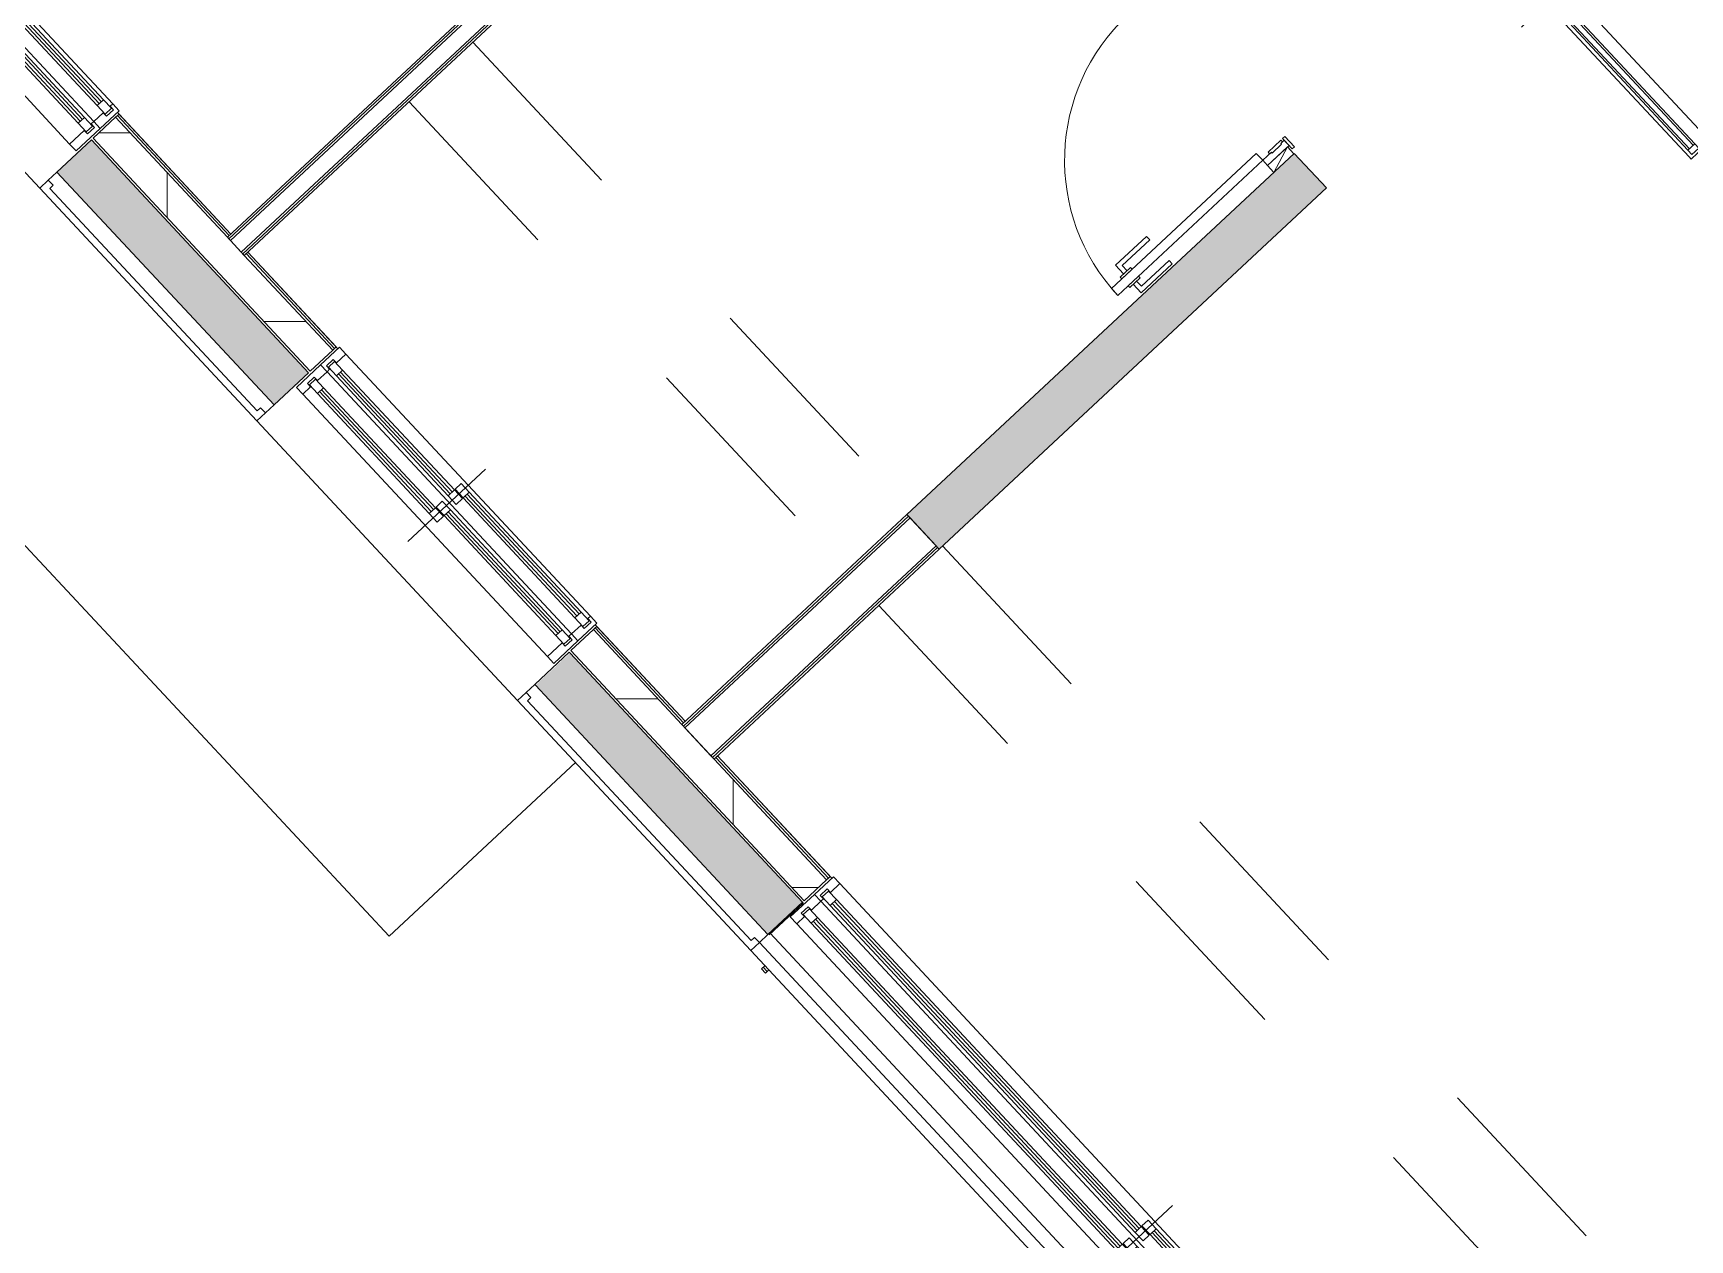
# Model space of a CAD drawing. Header units: millimetres. Extents: x -71377 to 516042, y -145869 to 441446.
# Drawn here: x 200047 to 207070, y 180754 to 185870 of the extents above; entities that cross this region are included whole.
import ezdxf

# ---------------------------------------------------------------- set-up
doc = ezdxf.new("R2010")
doc.units = ezdxf.units.MM
doc.header["$LTSCALE"] = 1000
doc.linetypes.add('_점선_S_', pattern=[1.6, 0.8, -0.8])
for name, color, linetype, lineweight in [('A-door', 4, 'Continuous', 5), ('A-door-hdln', 8, 'Continuous', 5), ('A-ele-8', 8, 'Continuous', 5), ('A-fnsh', 5, 'Continuous', 5), ('A-fnsh-4', 4, 'Continuous', 5), ('A-furn', 6, 'Continuous', 5), ('A-glas', 5, 'Continuous', 5), ('A-hat', 251, 'Continuous', 5), ('A-insu', 251, 'Continuous', 5), ('A-rail', 6, 'Continuous', 5), ('A-wind', 4, 'Continuous', 5), ('A-wind-hdln', 8, 'Continuous', 5), ('A_cwall', 2, 'Continuous', 5), ('A_fnsh-4', 4, 'Continuous', 5), ('AA_국기봉', 6, 'Continuous', 9), ('AA_발코니선', 4, '_점선_S_', 5)]:
    doc.layers.add(name, color=color, linetype=linetype, lineweight=lineweight)

# ---------------------------------------------------------------- blocks, each defined once
blk = doc.blocks.new('국기봉_일반모델_ - 국기봉_일반모델_-2330329-지반층 배치도')
at = {"layer": 'AA_국기봉'}
for p, q in [((2.5, -40), (2.5, -60)), ((2.5, -60), (27.5, -60)), ((27.5, -60), (27.5, -40))]:
    blk.add_line(p, q, dxfattribs=at)
blk = doc.blocks.new('세대외여닫이문 - _A_WD_9x23_90도-2440023-지반층 배치도')
at = {"layer": 'A-door'}
for p, q in [((-470, 69.5), (-410, 69.5)), ((-470, 57.5), (-470, 69.5)), ((-410, 57.5), (-470, 57.5)), ((-450, 57.5), (-420, 57.5)), ((-450, -67.5), (-450, 57.5)), ((-425, 37.5), (-425, -17.5)), ((-420, 37.5), (-425, 37.5)), ((-425, 37.5), (-420, 37.5)), ((-425, -17.5), (-425, 37.5)), ((-420, 57.5), (-420, 37.5)), ((-420, 37.5), (-420, 47.5)), ((-420, 47.5), (-410, 47.5)), ((-410, 69.5), (-410, 57.5)), ((-410, 47.5), (-410, -27.5)), ((410, 69.5), (470, 69.5)), ((410, 57.5), (410, 69.5)), ((470, 57.5), (410, 57.5)), ((410, 47.5), (420, 47.5)), ((410, -27.5), (410, 47.5)), ((420, 57.5), (450, 57.5)), ((420, 37.5), (420, 57.5)), ((420, 47.5), (420, 37.5)), ((420, 37.5), (425, 37.5)), ((425, 37.5), (420, 37.5)), ((425, 37.5), (425, -17.5)), ((425, -17.5), (425, 37.5)), ((450, 57.5), (450, -67.5)), ((450, 47.5), (490, 47.5)), ((450, -67.5), (450, 47.5)), ((470, 69.5), (470, 57.5)), ((-420, -67.5), (-450, -67.5)), ((-425, -17.5), (-420, -17.5)), ((-420, -17.5), (-425, -17.5)), ((-420, -17.5), (-420, -67.5)), ((-420, -27.5), (-420, -17.5)), ((-410, -27.5), (-420, -27.5)), ((380, -67.5), (380, -907.5)), ((380, -67.5), (420, -67.5)), ((420, -27.5), (410, -27.5)), ((420, -17.5), (420, -27.5)), ((425, -17.5), (420, -17.5)), ((420, -17.5), (425, -17.5)), ((420, -67.5), (420, -17.5)), ((420, -67.5), (420, -907.5)), ((450, -67.5), (420, -67.5)), ((490, -67.5), (450, -67.5)), ((380, -907.5), (420, -907.5))]:
    blk.add_line(p, q, dxfattribs=at)
at = {"layer": 'A-door-hdln'}
for p, q in [((-425, 37.5), (-420, 37.5)), ((-420, 37.5), (-425, 37.5)), ((-420, 37.5), (-420, 57.5)), ((-420, 47.5), (-420, 37.5)), ((-410, 47.5), (-420, 47.5)), ((420, 47.5), (410, 47.5)), ((420, 57.5), (420, 37.5)), ((425, 37.5), (420, 37.5)), ((420, 37.5), (425, 37.5)), ((490, -67.5), (450, 47.5)), ((-420, -17.5), (-425, -17.5)), ((-425, -17.5), (-420, -17.5)), ((-420, -67.5), (-420, -17.5)), ((-420, -17.5), (-420, -27.5)), ((-420, -27.5), (-410, -27.5)), ((410, -27.5), (420, -27.5)), ((420, -17.5), (425, -17.5)), ((420, -27.5), (420, -17.5)), ((420, -17.5), (420, -67.5)), ((425, -17.5), (420, -17.5)), ((320, -827.5), (320, -647.5)), ((320, -647.5), (340, -647.5)), ((340, -647.5), (340, -807.5)), ((480, -647.5), (460, -647.5)), ((460, -647.5), (460, -807.5)), ((480, -827.5), (480, -647.5)), ((370, -827.5), (320, -827.5)), ((340, -807.5), (370, -807.5)), ((370, -787.5), (380, -787.5)), ((370, -847.5), (370, -787.5)), ((380, -787.5), (380, -847.5)), ((420, -787.5), (420, -847.5)), ((430, -787.5), (420, -787.5)), ((430, -847.5), (430, -787.5)), ((460, -807.5), (430, -807.5)), ((430, -827.5), (480, -827.5)), ((380, -847.5), (370, -847.5)), ((420, -847.5), (430, -847.5))]:
    blk.add_line(p, q, dxfattribs=at)
blk.add_arc((420, -67.5), 840, 180, 270, dxfattribs=at)
blk = doc.blocks.new('미서기문_알파룸_ - _A_ASD_18X21-2421791-지반층 배치도')
at = {"layer": 'A-door'}
for p, q in [((-900, 60), (-888, 60)), ((-900, -50), (-900, 60)), ((-888, 5), (-888, -50)), ((888, 60), (900, 60)), ((888, 5), (888, 60)), ((900, 60), (900, -50)), ((-888, -50), (-900, -50)), ((900, -50), (888, -50))]:
    blk.add_line(p, q, dxfattribs=at)
at = {"layer": 'A-door-hdln'}
for p, q in [((0, 205), (0, -195)), ((-888, 60), (888, 60)), ((888, -50), (-888, -50))]:
    blk.add_line(p, q, dxfattribs=at)
at = {"layer": 'A-glas'}
for p, q in [((-863, 14), (-863, 36)), ((-863, 36), (-12.5, 36)), ((-12.5, 14), (-863, 14)), ((-12.5, 36), (-12.5, 14)), ((12.5, -26), (12.5, -4)), ((12.5, -4), (863, -4)), ((863, -26), (12.5, -26)), ((863, -4), (863, -26))]:
    blk.add_line(p, q, dxfattribs=at)
at = {"layer": 'A-wind'}
for p, q in [((-888, 5), (-888, 45)), ((-888, 45), (-863, 45)), ((-863, 5), (-888, 5)), ((-863, 45), (-863, 5)), ((-12.5, 5), (-12.5, 45)), ((-12.5, 45), (12.5, 45)), ((-12.5, -35), (-12.5, 5)), ((-12.5, 5), (12.5, 5)), ((12.5, 5), (-12.5, 5)), ((12.5, 45), (12.5, 5)), ((12.5, 5), (12.5, -35)), ((863, -35), (863, 5)), ((863, 5), (888, 5)), ((888, 5), (888, -35)), ((12.5, -35), (-12.5, -35)), ((888, -35), (863, -35))]:
    blk.add_line(p, q, dxfattribs=at)
at = {"layer": 'A-wind-hdln'}
for p, q in [((-12.5, 45), (-863, 45)), ((-863, 5), (-12.5, 5)), ((863, 5), (12.5, 5)), ((12.5, -35), (863, -35))]:
    blk.add_line(p, q, dxfattribs=at)
blk = doc.blocks.new('미서기창__이중창_2단_ - _A_PW_30X20-2409761-지반층 배치도')
at = {"layer": 'A-glas'}
for p, q in [((-475, 171), (1420, 171)), ((-475, 159), (1420, 159)), ((-1420, 131), (-525, 131)), ((-1420, 119), (-525, 119)), ((-1420, 21), (-525, 21)), ((-1420, 9), (-525, 9)), ((-475, 61), (1420, 61)), ((-475, 49), (1420, 49))]:
    blk.add_line(p, q, dxfattribs=at)
at = {"layer": 'A-wind'}
for p, q in [((-1500, 90), (-1500, 230)), ((-1500, 230), (-1460, 230)), ((-1460, 230), (-1460, 145)), ((1460, 230), (1500, 230)), ((1460, 185), (1460, 230)), ((1500, 230), (1500, 90)), ((-1460, 145), (-1480, 145)), ((-1480, 145), (-1480, 105)), ((-1470, 143), (-1420, 143)), ((-1470, 107), (-1470, 143)), ((-1420, 143), (-1420, 107)), ((-525, 183), (-475, 183)), ((-525, 147), (-525, 183)), ((-475, 147), (-525, 147)), ((-525, 143), (-475, 143)), ((-525, 107), (-525, 143)), ((-475, 183), (-475, 147)), ((-475, 143), (-475, 107)), ((1420, 183), (1470, 183)), ((1420, 147), (1420, 183)), ((1470, 147), (1420, 147)), ((1480, 185), (1460, 185)), ((1460, 90), (1460, 145)), ((1460, 145), (1480, 145)), ((1470, 183), (1470, 147)), ((1480, 145), (1480, 185)), ((-1460, 90), (-1500, 90)), ((-1500, 90), (-1500, -20)), ((-1480, 105), (-1460, 105)), ((-1420, 107), (-1470, 107)), ((-1460, 105), (-1460, 90)), ((-1460, 35), (-1460, 90)), ((-475, 107), (-525, 107)), ((-525, 73), (-475, 73)), ((-525, 37), (-525, 73)), ((-475, 73), (-475, 37)), ((1420, 73), (1470, 73)), ((1420, 37), (1420, 73)), ((1500, 90), (1460, 90)), ((1460, 75), (1460, 90)), ((1480, 75), (1460, 75)), ((1470, 73), (1470, 37)), ((1480, 35), (1480, 75)), ((1500, 90), (1500, -20)), ((-1480, -5), (-1480, 35)), ((-1480, 35), (-1460, 35)), ((-1470, 33), (-1420, 33)), ((-1470, -3), (-1470, 33)), ((-1420, 33), (-1420, -3)), ((-475, 37), (-525, 37)), ((-525, 33), (-475, 33)), ((-525, -3), (-525, 33)), ((-475, 33), (-475, -3)), ((1470, 37), (1420, 37)), ((1460, -20), (1460, 35)), ((1460, 35), (1480, 35)), ((-1500, -20), (-1460, -20)), ((-1460, -5), (-1480, -5)), ((-1420, -3), (-1470, -3)), ((-1460, -20), (-1460, -5)), ((-475, -3), (-525, -3)), ((1500, -20), (1460, -20))]:
    blk.add_line(p, q, dxfattribs=at)
at = {"layer": 'A-wind-hdln'}
for p, q in [((-500, 330), (-500, -120)), ((-1460, 230), (1460, 230)), ((-1420, 143), (-525, 143)), ((-475, 183), (1420, 183)), ((-475, 147), (1420, 147)), ((1460, 90), (-1460, 90)), ((-1420, 107), (-525, 107)), ((-475, 73), (1420, 73)), ((-1420, 33), (-525, 33)), ((-475, 37), (1420, 37)), ((1460, -20), (-1460, -20)), ((-1420, -3), (-525, -3))]:
    blk.add_line(p, q, dxfattribs=at)
blk = doc.blocks.new('국기봉_일반모델_ - 국기봉_일반모델_-V21-지반층 배치도')
at = {"layer": 'AA_국기봉'}
blk.add_line((2.5, -60), (27.5, -60), dxfattribs=at)
blk = doc.blocks.new('미서기창__이중창_ - _A_PW_16X12-2366504-지반층 배치도')
at = {"layer": 'A-glas'}
for p, q in [((25, 96), (720, 96)), ((25, 84), (720, 84)), ((-720, 56), (-25, 56)), ((-720, 44), (-25, 44)), ((-720, -54), (-25, -54)), ((-720, -66), (-25, -66)), ((25, -14), (720, -14)), ((25, -26), (720, -26))]:
    blk.add_line(p, q, dxfattribs=at)
at = {"layer": 'A-wind'}
for p, q in [((-800, 15), (-800, 155)), ((-800, 155), (-760, 155)), ((-760, 155), (-760, 70)), ((760, 155), (800, 155)), ((760, 110), (760, 155)), ((800, 155), (800, 15)), ((-25, 108), (25, 108)), ((-25, 72), (-25, 108)), ((25, 72), (-25, 72)), ((25, 108), (25, 72)), ((720, 108), (770, 108)), ((720, 72), (720, 108)), ((770, 72), (720, 72)), ((780, 110), (760, 110)), ((770, 108), (770, 72)), ((780, 70), (780, 110)), ((-760, 15), (-800, 15)), ((-800, 15), (-800, -95)), ((-760, 70), (-780, 70)), ((-780, 70), (-780, 30)), ((-780, 30), (-760, 30)), ((-770, 68), (-720, 68)), ((-770, 32), (-770, 68)), ((-720, 32), (-770, 32)), ((-760, 30), (-760, 15)), ((-760, -40), (-760, 15)), ((-720, 68), (-720, 32)), ((-25, 68), (25, 68)), ((-25, 32), (-25, 68)), ((25, 32), (-25, 32)), ((25, 68), (25, 32)), ((760, 15), (760, 70)), ((760, 70), (780, 70)), ((800, 15), (760, 15)), ((760, 0), (760, 15)), ((800, 15), (800, -95)), ((-780, -80), (-780, -40)), ((-780, -40), (-760, -40)), ((-770, -42), (-720, -42)), ((-770, -78), (-770, -42)), ((-720, -42), (-720, -78)), ((-25, -2), (25, -2)), ((-25, -38), (-25, -2)), ((25, -38), (-25, -38)), ((-25, -42), (25, -42)), ((-25, -78), (-25, -42)), ((25, -2), (25, -38)), ((25, -42), (25, -78)), ((720, -2), (770, -2)), ((720, -38), (720, -2)), ((770, -38), (720, -38)), ((780, 0), (760, 0)), ((760, -95), (760, -40)), ((760, -40), (780, -40)), ((770, -2), (770, -38)), ((780, -40), (780, 0)), ((-800, -95), (-760, -95)), ((-760, -80), (-780, -80)), ((-720, -78), (-770, -78)), ((-760, -95), (-760, -80)), ((25, -78), (-25, -78)), ((800, -95), (760, -95))]:
    blk.add_line(p, q, dxfattribs=at)
at = {"layer": 'A-wind-hdln'}
for p, q in [((0, 255), (0, -195)), ((-760, 155), (760, 155)), ((25, 108), (720, 108)), ((25, 72), (720, 72)), ((760, 15), (-760, 15)), ((-720, 68), (-25, 68)), ((-720, 32), (-25, 32)), ((-720, -42), (-25, -42)), ((25, -2), (720, -2)), ((25, -38), (720, -38)), ((760, -95), (-760, -95)), ((-720, -78), (-25, -78))]:
    blk.add_line(p, q, dxfattribs=at)
blk = doc.blocks.new('난간 - 난간-2441224-지반층 배치도')
at = {"layer": 'A-rail'}
for p, q in [((9835, -6980), (6815, -6980)), ((6815, -7040), (9835, -7040))]:
    blk.add_line(p, q, dxfattribs=at)
blk = doc.blocks.new('대장2_84A_1층_rvt-3-지반층 배치도')
at = {"layer": 'A-hat'}
h = blk.add_hatch(dxfattribs=at)
h.set_pattern_fill('FP_13', color=256, style=0, pattern_type=2)
h.set_pattern_definition([(0, (-96985.9, -23353.2), (0, 800), []), (90, (-96985.9, -23353.2), (-800, 5e-14), [])])
h.paths.add_polyline_path([(-56993.8, -87949.2), (-56898.7, -87860.5), (-57485.2, -87231.6), (-57580.3, -87320.2), (-57470.1, -87438.4)])
h.paths.add_polyline_path([(-59639.9, -85111.6), (-59544.8, -85022.9), (-60533.7, -83962.4), (-60628.8, -84051.1), (-59698.9, -85048.3)])
h.paths.add_polyline_path([(-61733.7, -82866.3), (-61638.6, -82777.6), (-62559.3, -81790.3), (-62654.4, -81879), (-61792.7, -82803)])
h.paths.add_polyline_path([(-63759.2, -80694.2), (-63664.1, -80605.5), (-64141.5, -80093.6), (-64236.6, -80182.2), (-63818.2, -80630.9)])
at = {"layer": 'A-ele-8'}
for p, q in [((-62544.7, -81776.7), (-62559.3, -81790.3)), ((-61638.6, -82777.6), (-61624, -82764)), ((-60519.1, -83948.8), (-60533.7, -83962.4)), ((-59544.8, -85022.9), (-59530.2, -85009.3))]:
    blk.add_line(p, q, dxfattribs=at)
at = {"layer": 'A-fnsh'}
for p, q in [((-62551.5, -81769.4), (-62070.7, -82285)), ((-61999.1, -82361.8), (-61617.1, -82771.3)), ((-60525.9, -83941.5), (-60144, -84351)), ((-60007.6, -84497.3), (-59523.4, -85016.6))]:
    blk.add_line(p, q, dxfattribs=at)
at = {"layer": 'A-fnsh-4'}
for p, q in [((-62078.8, -82305.6), (-59489.5, -79890.9)), ((-62020.2, -82368.4), (-59493.7, -80012.5)), ((-62551.6, -81783.2), (-62077.6, -82291.4)), ((-62006, -82368.2), (-61630.9, -82770.5)), ((-59197.8, -83481.6), (-60152.2, -84371.6)), ((-59074.3, -83614), (-60028.7, -84504)), ((-60526.1, -83955.3), (-60151, -84357.5)), ((-60014.6, -84503.8), (-59537.2, -85015.7))]:
    blk.add_line(p, q, dxfattribs=at)
at = {"layer": 'A-insu'}
for p, q in [((-62559.3, -81790.3), (-62654.4, -81879)), ((-62654.4, -81879), (-61733.7, -82866.3)), ((-62013.7, -82375.4), (-62085.3, -82298.6)), ((-62072.3, -82312.5), (-62026.6, -82361.5)), ((-61733.7, -82866.3), (-61638.6, -82777.6)), ((-59080.8, -83607), (-59191.3, -83488.6)), ((-60533.7, -83962.4), (-60628.8, -84051.1)), ((-60628.8, -84051.1), (-59847.8, -84888.6)), ((-60022.2, -84510.9), (-60158.6, -84364.7)), ((-60145.7, -84378.6), (-60035.2, -84497.1)), ((-59847.8, -84888.6), (-59639.9, -85111.6)), ((-59639.9, -85111.6), (-59544.8, -85022.9))]:
    blk.add_line(p, q, dxfattribs=at)
at = {"layer": 'A_fnsh-4'}
for p, q in [((-59489, -79877.5), (-62085.3, -82298.6)), ((-62072.3, -82312.5), (-59489.9, -79904.4)), ((-62026.6, -82361.5), (-59493.2, -79999.1)), ((-62013.7, -82375.4), (-59494.2, -80025.9)), ((-62551.6, -81783.2), (-62559.3, -81790.3)), ((-62085.3, -82298.6), (-62559.3, -81790.3)), ((-62559.3, -81790.3), (-62085.3, -82298.6)), ((-62544.7, -81776.7), (-62551.6, -81783.2)), ((-62070.7, -82285), (-62544.7, -81776.7)), ((-62085.3, -82298.6), (-62077.6, -82291.4)), ((-62085.3, -82298.6), (-62078.8, -82305.6)), ((-62078.8, -82305.6), (-62072.3, -82312.5)), ((-62077.6, -82291.4), (-62070.7, -82285)), ((-62026.6, -82361.5), (-62020.2, -82368.4)), ((-62020.2, -82368.4), (-62013.7, -82375.4)), ((-62006, -82368.2), (-62013.7, -82375.4)), ((-61638.6, -82777.6), (-62013.7, -82375.4)), ((-62013.7, -82375.4), (-61638.6, -82777.6)), ((-61999.1, -82361.8), (-62006, -82368.2)), ((-61624, -82764), (-61999.1, -82361.8)), ((-61638.6, -82777.6), (-61630.9, -82770.5)), ((-61630.9, -82770.5), (-61624, -82764)), ((-59204.2, -83474.7), (-60158.6, -84364.7)), ((-59191.3, -83488.6), (-60145.7, -84378.6)), ((-59197.8, -83481.6), (-59204.2, -83474.7)), ((-59191.3, -83488.6), (-59197.8, -83481.6)), ((-59080.8, -83607), (-60035.2, -84497.1)), ((-60022.2, -84510.9), (-59067.8, -83620.9)), ((-59074.3, -83614), (-59080.8, -83607)), ((-59067.8, -83620.9), (-59074.3, -83614)), ((-60526.1, -83955.3), (-60533.7, -83962.4)), ((-60158.6, -84364.7), (-60533.7, -83962.4)), ((-60533.7, -83962.4), (-60158.6, -84364.7)), ((-60519.1, -83948.8), (-60526.1, -83955.3)), ((-60144, -84351), (-60519.1, -83948.8)), ((-60151, -84357.5), (-60144, -84351)), ((-60158.6, -84364.7), (-60151, -84357.5)), ((-60158.6, -84364.7), (-60152.2, -84371.6)), ((-60152.2, -84371.6), (-60145.7, -84378.6)), ((-60035.2, -84497.1), (-60028.7, -84504)), ((-60028.7, -84504), (-60022.2, -84510.9)), ((-60014.6, -84503.8), (-60022.2, -84510.9)), ((-59752.7, -84800), (-60022.2, -84510.9)), ((-60022.2, -84510.9), (-59544.8, -85022.9)), ((-60007.6, -84497.3), (-60014.6, -84503.8)), ((-59530.2, -85009.3), (-60007.6, -84497.3)), ((-59544.8, -85022.9), (-59752.7, -84800)), ((-59544.8, -85022.9), (-59537.2, -85015.7)), ((-59537.2, -85015.7), (-59530.2, -85009.3))]:
    blk.add_line(p, q, dxfattribs=at)
at = {"layer": 'AA_발코니선'}
for p, q in [((-63429.4, -79456.9), (-61385.1, -81649.2)), ((-61044.6, -81471.7), (-59189.6, -83461)), ((-61315.2, -81724.1), (-59460.2, -83713.4)), ((-59053.2, -83607.3), (-56004.7, -86876.5)), ((-59323.8, -83859.6), (-56275.3, -87128.8))]:
    blk.add_line(p, q, dxfattribs=at)
at = {"layer": 'A-door-hdln', "rotation": 313.0000012484762}
for name, p in [('미서기문_알파룸_ - _A_ASD_18X21-2421791-지반층 배치도', (-56456.4, -81274.7)), ('세대외여닫이문 - _A_WD_9x23_90도-2440023-지반층 배치도', (-57933.1, -81619.3))]:
    blk.add_blockref(name, p, dxfattribs=at)
at = {"layer": 'A-furn', "rotation": 313.0000012484762}
for name, p in [('국기봉_일반모델_ - 국기봉_일반모델_-2330329-지반층 배치도', (-59779.4, -85357.9)), ('국기봉_일반모델_ - 국기봉_일반모델_-V21-지반층 배치도', (-59772.1, -85351))]:
    blk.add_blockref(name, p, dxfattribs=at)
at = {"layer": 'A-rail', "rotation": 313.0000012484762}
blk.add_blockref('난간 - 난간-2441224-지반층 배치도', (-59329.2, -75503.4), dxfattribs=at)
at = {"layer": 'A-wind-hdln', "rotation": 133.0000012484762}
for name, p in [('미서기창__이중창_ - _A_PW_16X12-2366504-지반층 배치도', (-63159.2, -81242.2)), ('미서기창__이중창_ - _A_PW_16X12-2366504-지반층 배치도', (-61133.7, -83414.4)), ('미서기창__이중창_2단_ - _A_PW_30X20-2409761-지반층 배치도', (-58507.7, -86120.4))]:
    blk.add_blockref(name, p, dxfattribs=at)

msp = doc.modelspace()

# ---------------------------------------------------------------- hatches: boundary and pattern name
at = {"layer": 'A-hat'}
for points in [[(201068.2, 184293.6), (201214.4, 184430), (200293.7, 185417.3), (200147.5, 185280.9), (200683.4, 184706.2)], [(203887.6, 183682.2), (205529.5, 185213.3), (205393.1, 185359.5), (203751.2, 183828.5)], [(203161.9, 182048.3), (203308.2, 182184.7), (202322.7, 183241.6), (202176.4, 183105.2), (202700.4, 182543.2)]]:
    msp.add_hatch(color=256, dxfattribs=at).paths.add_polyline_path(points)

# ---------------------------------------------------------------- linework, layer by layer
at = {"layer": 'A-ele-8'}
for p, q in [((200074.3, 185212.7), (198969.5, 186397.5)), ((202099.9, 183040.6), (200995, 184225.4)), ((202173, 183108.8), (202136.4, 183074.7)), ((203167.1, 182046.4), (203311.6, 182181.1)), ((203308.2, 182184.7), (203311.6, 182181.1)), ((205148.4, 179771.5), (203088.8, 181980.1))]:
    msp.add_line(p, q, dxfattribs=at)
at = {"layer": 'A-fnsh'}
for p, q in [((195622.1, 188403.5), (201555.5, 182040.8)), ((201555.5, 182040.8), (202345.4, 182777.3))]:
    msp.add_line(p, q, dxfattribs=at)
at = {"layer": 'A-insu'}
for p, q in [((200147.5, 185280.9), (200110.9, 185246.8)), ((201068.2, 184293.6), (200147.5, 185280.9)), ((201031.6, 184259.5), (201068.2, 184293.6)), ((203161.9, 182048.3), (202176.4, 183105.2)), ((203125.3, 182014.2), (203161.9, 182048.3))]:
    msp.add_line(p, q, dxfattribs=at)
at = {"layer": 'A_cwall'}
for p, q in [((200293.7, 185417.3), (200147.5, 185280.9)), ((201214.4, 184430), (200293.7, 185417.3)), ((205393.1, 185359.5), (203751.2, 183828.5)), ((205529.5, 185213.3), (205393.1, 185359.5)), ((200147.5, 185280.9), (201068.2, 184293.6)), ((203887.6, 183682.2), (205529.5, 185213.3)), ((201068.2, 184293.6), (201214.4, 184430)), ((203751.2, 183828.5), (203887.6, 183682.2)), ((202319.3, 183245.2), (202173, 183108.8)), ((202322.7, 183241.6), (202319.3, 183245.2)), ((203308.2, 182184.7), (202322.7, 183241.6)), ((202173, 183108.8), (202176.4, 183105.2)), ((202176.4, 183105.2), (203161.9, 182048.3)), ((203161.9, 182048.3), (203308.2, 182184.7))]:
    msp.add_line(p, q, dxfattribs=at)
at = {"layer": 'A_fnsh-4'}
for p, q in [((200110.9, 185246.8), (200074.3, 185212.7)), ((200131.4, 185224.9), (200110.9, 185246.8)), ((200131.4, 185224.9), (200116.7, 185211.2)), ((200074.3, 185212.7), (200995, 184225.4)), ((200116.7, 185211.2), (200996.5, 184267.8)), ((200995, 184225.4), (201031.6, 184259.5)), ((200996.5, 184267.8), (201011.1, 184281.4)), ((201031.6, 184259.5), (201011.1, 184281.4)), ((202136.4, 183074.7), (202099.9, 183040.6)), ((202156.9, 183052.8), (202136.4, 183074.7)), ((202156.9, 183052.8), (202142.3, 183039.1)), ((202099.9, 183040.6), (203088.8, 181980.1)), ((202142.3, 183039.1), (203090.2, 182022.5)), ((203088.8, 181980.1), (203125.3, 182014.2)), ((203090.2, 182022.5), (203104.9, 182036.2)), ((203125.3, 182014.2), (203104.9, 182036.2))]:
    msp.add_line(p, q, dxfattribs=at)

# ---------------------------------------------------------------- block references
msp.add_blockref('대장2_84A_1층_rvt-3-지반층 배치도', (262955.4, 267303.1))

doc.saveas('drawing.dxf')
